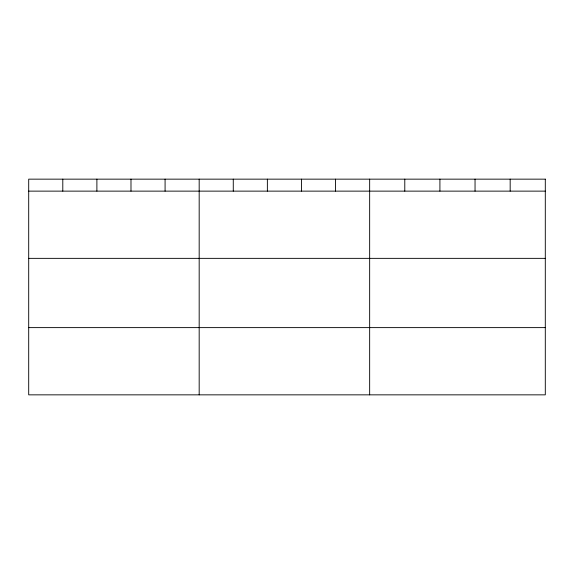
<?xml version="1.0" encoding="UTF-8"?>
<svg xmlns="http://www.w3.org/2000/svg" width="574" height="574" viewBox="0 0 574 574"><rect width="100%" height="100%" fill="white"/><g stroke="black" fill="none" stroke-linecap="round" stroke-linejoin="round"><path stroke-width="0.86" d="M28.7 191.128L545.3 191.128M28.7 258.357L545.3 258.357M28.7 327.618L545.3 327.618M510.171 179.153L510.171 191.128M475.042 179.153L475.042 191.128M439.914 179.153L439.914 191.128M404.785 179.153L404.785 191.128M369.656 179.153L369.656 394.847M335.56 179.153L335.56 191.128M301.465 179.153L301.465 191.128M267.369 179.153L267.369 191.128M233.274 179.153L233.274 191.128M199.178 179.153L199.178 394.847M165.082 179.153L165.082 191.128M130.987 179.153L130.987 191.128M96.891 179.153L96.891 191.128M62.796 179.153L62.796 191.128M545.3 179.153L28.7 179.153L28.7 394.847L545.3 394.847L545.3 179.153"/></g></svg>
